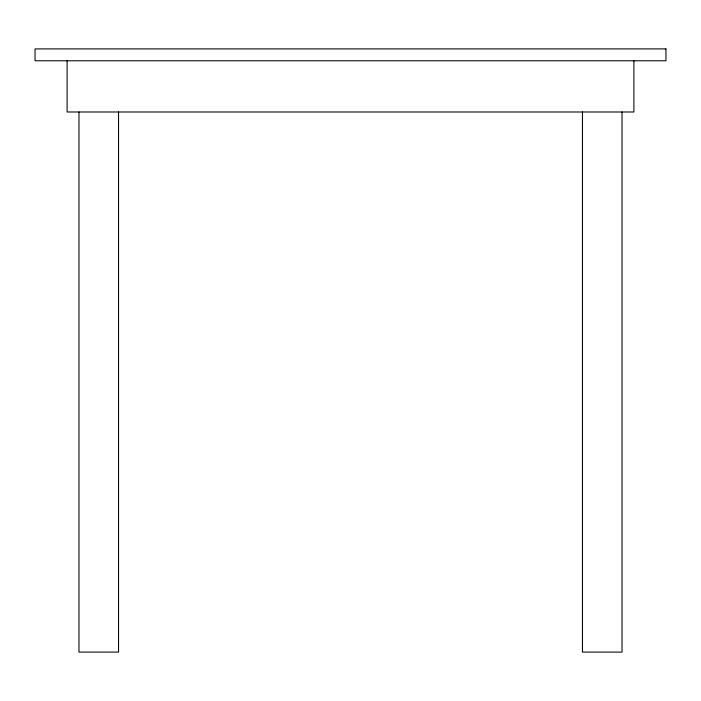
<?xml version="1.0" encoding="UTF-8"?>
<svg xmlns="http://www.w3.org/2000/svg" width="701" height="701" viewBox="0 0 701 701"><rect width="100%" height="100%" fill="white"/><g stroke="black" fill="none" stroke-linecap="round" stroke-linejoin="round"><path stroke-width="1.05" d="M633.906 60.777L633.906 111.994L67.094 111.994L67.094 60.777M622.032 111.994L622.032 652.096L582.452 652.096L582.452 111.994M118.548 111.994L118.548 652.096L78.968 652.096L78.968 111.994M665.95 48.904L35.05 48.904L35.05 60.777L665.95 60.777L665.95 48.904"/></g></svg>
